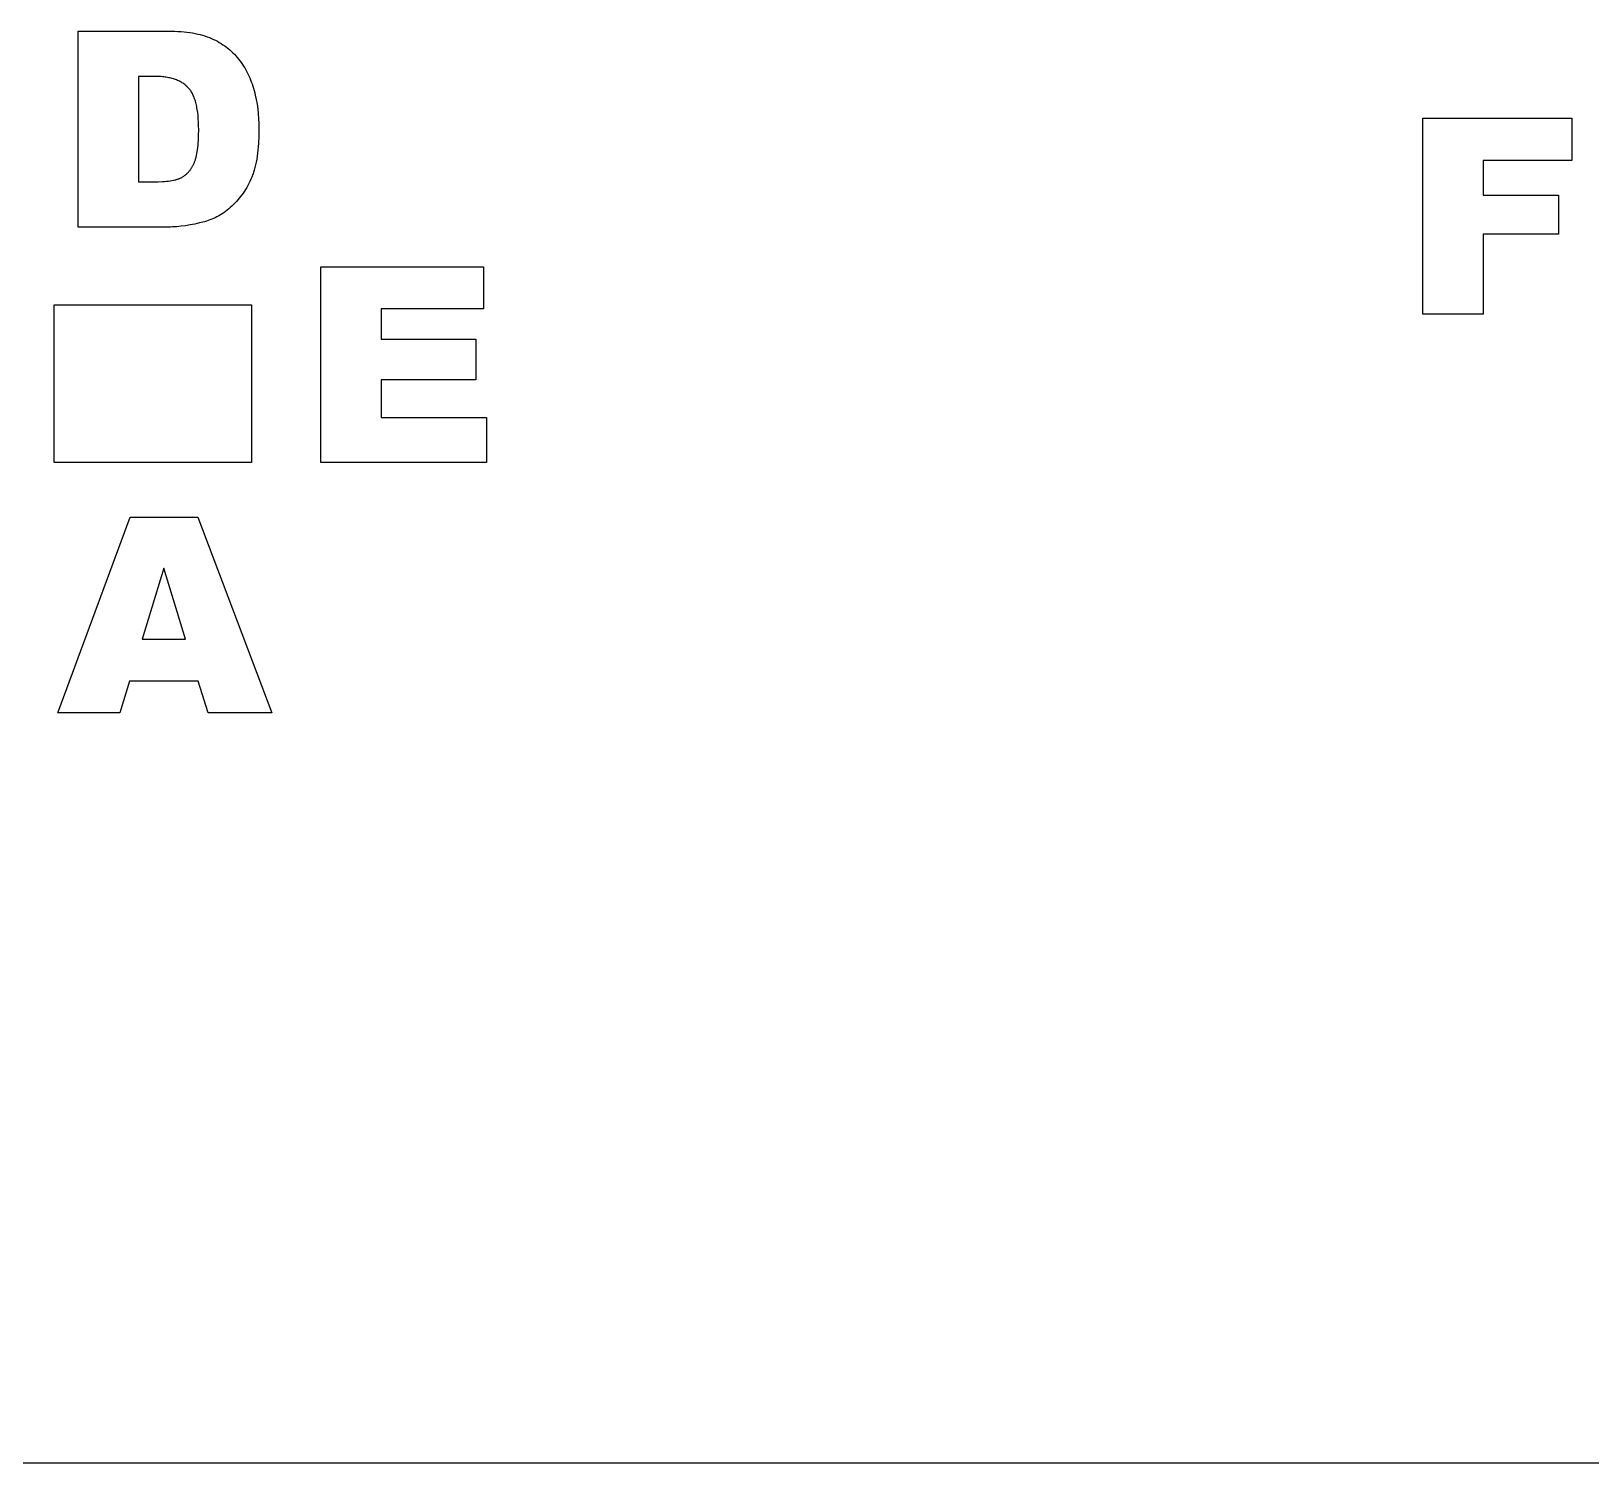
# Model space of a CAD drawing. Header units: millimetres. Extents: x 3578 to 3719, y 1283 to 1373.
# Drawn here: x 3637.46 to 3676.97, y 1289.02 to 1325.29 of the extents above; entities that cross this region are included whole.
import ezdxf

# ---------------------------------------------------------------- set-up
doc = ezdxf.new("R2010")
doc.units = ezdxf.units.MM
doc.header["$MEASUREMENT"] = 0
for name, color, linetype, true_color in [('Laser$LaserCut1', 1, 'Continuous', 0xff0000), ('Laser$LaserCut2', 3, 'Continuous', 0x00ff00), ('Laser$LaserEngrave', 4, 'Continuous', 0x00ffff)]:
    doc.layers.add(name, color=color, linetype=linetype, true_color=true_color)

msp = doc.modelspace()

# ---------------------------------------------------------------- linework, layer by layer
at = {"layer": 'Laser$LaserCut1'}
msp.add_lwpolyline([(3611.476, 1289.018), (3677.449, 1289.018)], dxfattribs=at)
at = {"layer": 'Laser$LaserCut2'}
for points in [[(3638.041, 1314.359), (3638.042, 1318.359)], [(3638.042, 1318.359), (3643.042, 1318.358)], [(3643.042, 1318.358), (3643.041, 1314.358)], [(3643.041, 1314.358), (3638.041, 1314.359)]]:
    msp.add_lwpolyline(points, dxfattribs=at)
at = {"layer": 'Laser$LaserEngrave'}
for points in [[(3638.648, 1320.327), (3638.648, 1325.289)], [(3638.648, 1325.289), (3640.933, 1325.289)], [(3640.933, 1325.289), (3641.016, 1325.288), (3641.097, 1325.286), (3641.177, 1325.282), (3641.254, 1325.277), (3641.33, 1325.271), (3641.403, 1325.263), (3641.474, 1325.254), (3641.543, 1325.243), (3641.611, 1325.231), (3641.676, 1325.217), (3641.739, 1325.202), (3641.8, 1325.186), (3641.859, 1325.168), (3641.916, 1325.149), (3641.971, 1325.128), (3641.998, 1325.117), (3642.024, 1325.106)], [(3642.024, 1325.106), (3642.076, 1325.082), (3642.126, 1325.058), (3642.175, 1325.032), (3642.223, 1325.005), (3642.27, 1324.976), (3642.316, 1324.947), (3642.361, 1324.916), (3642.404, 1324.883), (3642.447, 1324.85), (3642.488, 1324.815), (3642.528, 1324.779), (3642.567, 1324.742), (3642.605, 1324.704), (3642.642, 1324.664), (3642.677, 1324.624), (3642.712, 1324.581)], [(3642.712, 1324.581), (3642.745, 1324.538), (3642.777, 1324.494), (3642.808, 1324.449), (3642.838, 1324.404), (3642.867, 1324.357), (3642.895, 1324.309), (3642.921, 1324.261), (3642.946, 1324.212), (3642.97, 1324.162), (3642.993, 1324.111), (3643.015, 1324.059), (3643.035, 1324.006), (3643.055, 1323.952), (3643.073, 1323.898), (3643.09, 1323.842), (3643.106, 1323.786)], [(3640.566, 1324.144), (3640.175, 1324.144)], [(3640.175, 1324.144), (3640.175, 1321.472)], [(3641.438, 1323.857), (3641.43, 1323.866), (3641.422, 1323.874), (3641.413, 1323.883), (3641.404, 1323.892), (3641.395, 1323.9), (3641.386, 1323.908), (3641.377, 1323.916), (3641.367, 1323.924), (3641.348, 1323.939), (3641.328, 1323.954), (3641.307, 1323.969), (3641.285, 1323.982), (3641.263, 1323.996), (3641.24, 1324.008), (3641.217, 1324.02), (3641.192, 1324.032), (3641.167, 1324.043), (3641.142, 1324.053), (3641.116, 1324.063), (3641.089, 1324.072), (3641.061, 1324.081), (3641.033, 1324.089), (3641.004, 1324.096), (3640.974, 1324.103), (3640.944, 1324.11), (3640.913, 1324.116), (3640.881, 1324.121), (3640.849, 1324.126), (3640.816, 1324.13), (3640.782, 1324.134), (3640.748, 1324.137), (3640.713, 1324.139), (3640.641, 1324.143), (3640.566, 1324.144)], [(3641.701, 1322.793), (3641.7, 1322.888), (3641.697, 1322.98), (3641.692, 1323.067), (3641.685, 1323.151), (3641.676, 1323.231), (3641.664, 1323.307), (3641.658, 1323.343), (3641.651, 1323.379), (3641.644, 1323.414), (3641.636, 1323.447), (3641.627, 1323.48), (3641.618, 1323.512), (3641.609, 1323.543), (3641.599, 1323.573), (3641.588, 1323.602), (3641.577, 1323.63), (3641.565, 1323.657), (3641.553, 1323.683), (3641.541, 1323.708), (3641.528, 1323.732), (3641.514, 1323.755), (3641.507, 1323.766), (3641.5, 1323.777), (3641.493, 1323.788), (3641.485, 1323.799), (3641.478, 1323.809), (3641.47, 1323.819), (3641.462, 1323.829), (3641.455, 1323.838), (3641.446, 1323.848), (3641.438, 1323.857)], [(3643.106, 1323.786), (3643.121, 1323.729), (3643.134, 1323.672), (3643.159, 1323.556), (3643.18, 1323.438), (3643.197, 1323.319), (3643.211, 1323.198), (3643.22, 1323.075), (3643.226, 1322.951), (3643.228, 1322.825)], [(3672.717, 1318.121), (3672.717, 1323.083)], [(3672.717, 1323.083), (3676.496, 1323.083)], [(3676.496, 1323.083), (3676.496, 1322.014)], [(3641.584, 1321.944), (3641.591, 1321.96), (3641.598, 1321.978), (3641.605, 1321.996), (3641.611, 1322.014), (3641.617, 1322.033), (3641.624, 1322.053), (3641.629, 1322.074), (3641.635, 1322.095), (3641.646, 1322.139), (3641.655, 1322.186), (3641.664, 1322.235), (3641.672, 1322.287), (3641.679, 1322.341), (3641.685, 1322.398), (3641.69, 1322.458), (3641.694, 1322.52), (3641.699, 1322.651), (3641.701, 1322.793)], [(3643.228, 1322.825), (3643.225, 1322.631), (3643.217, 1322.449), (3643.21, 1322.362), (3643.203, 1322.278), (3643.193, 1322.197), (3643.183, 1322.119), (3643.171, 1322.043), (3643.157, 1321.97), (3643.142, 1321.9), (3643.126, 1321.833), (3643.108, 1321.768), (3643.089, 1321.706), (3643.079, 1321.677), (3643.068, 1321.647), (3643.058, 1321.619), (3643.046, 1321.591)], [(3641.258, 1321.577), (3641.271, 1321.584), (3641.284, 1321.591), (3641.296, 1321.598), (3641.309, 1321.606), (3641.321, 1321.614), (3641.333, 1321.622), (3641.345, 1321.63), (3641.356, 1321.639), (3641.368, 1321.648), (3641.379, 1321.658), (3641.39, 1321.668), (3641.401, 1321.678), (3641.412, 1321.688), (3641.423, 1321.699), (3641.433, 1321.71), (3641.443, 1321.721), (3641.453, 1321.733), (3641.463, 1321.745), (3641.473, 1321.757), (3641.483, 1321.769), (3641.492, 1321.782), (3641.501, 1321.795), (3641.51, 1321.809), (3641.519, 1321.823), (3641.528, 1321.837), (3641.536, 1321.851), (3641.545, 1321.866), (3641.553, 1321.881), (3641.568, 1321.912), (3641.584, 1321.944)], [(3676.496, 1322.014), (3674.244, 1322.014)], [(3674.244, 1322.014), (3674.244, 1321.136)], [(3640.175, 1321.472), (3640.559, 1321.472)], [(3640.559, 1321.472), (3640.677, 1321.474), (3640.787, 1321.478), (3640.838, 1321.482), (3640.888, 1321.487), (3640.935, 1321.492), (3640.98, 1321.498), (3641.022, 1321.505), (3641.063, 1321.513), (3641.101, 1321.522), (3641.119, 1321.526), (3641.137, 1321.531), (3641.154, 1321.536), (3641.17, 1321.541), (3641.186, 1321.547), (3641.202, 1321.552), (3641.217, 1321.558), (3641.231, 1321.564), (3641.245, 1321.57), (3641.258, 1321.577)], [(3643.046, 1321.591), (3643.023, 1321.537), (3642.999, 1321.484), (3642.973, 1321.432), (3642.947, 1321.381), (3642.919, 1321.331), (3642.89, 1321.282), (3642.861, 1321.235), (3642.83, 1321.188), (3642.798, 1321.143), (3642.764, 1321.099), (3642.73, 1321.056), (3642.695, 1321.014), (3642.658, 1320.973), (3642.621, 1320.933), (3642.582, 1320.894), (3642.542, 1320.857)], [(3674.244, 1321.136), (3676.153, 1321.136)], [(3676.153, 1321.136), (3676.153, 1320.144)], [(3642.542, 1320.857), (3642.502, 1320.821), (3642.461, 1320.786), (3642.42, 1320.753), (3642.378, 1320.721), (3642.336, 1320.691), (3642.294, 1320.663), (3642.251, 1320.636), (3642.208, 1320.61), (3642.164, 1320.586), (3642.121, 1320.564), (3642.076, 1320.543), (3642.032, 1320.524), (3641.987, 1320.506), (3641.942, 1320.49), (3641.896, 1320.475), (3641.85, 1320.462)], [(3640.933, 1320.327), (3638.648, 1320.327)], [(3641.85, 1320.462), (3641.725, 1320.431), (3641.603, 1320.403), (3641.483, 1320.38), (3641.367, 1320.361), (3641.254, 1320.346), (3641.199, 1320.34), (3641.144, 1320.335), (3641.09, 1320.332), (3641.037, 1320.329), (3640.984, 1320.327), (3640.933, 1320.327)], [(3676.153, 1320.144), (3674.244, 1320.144)], [(3674.244, 1320.144), (3674.244, 1318.121)], [(3644.795, 1314.358), (3644.795, 1319.32)], [(3644.795, 1319.32), (3648.917, 1319.32)], [(3648.917, 1319.32), (3648.917, 1318.251)], [(3648.917, 1318.251), (3646.322, 1318.251)], [(3646.322, 1318.251), (3646.322, 1317.488)], [(3674.244, 1318.121), (3672.717, 1318.121)], [(3646.322, 1317.488), (3648.726, 1317.488)], [(3648.726, 1317.488), (3648.726, 1316.458)], [(3648.726, 1316.458), (3646.322, 1316.458)], [(3646.322, 1316.458), (3646.322, 1315.503)], [(3646.322, 1315.503), (3648.993, 1315.503)], [(3648.993, 1315.503), (3648.993, 1314.358)], [(3648.993, 1314.358), (3644.795, 1314.358)], [(3638.132, 1308.018), (3639.968, 1312.98)], [(3639.968, 1312.98), (3641.678, 1312.98)], [(3641.678, 1312.98), (3643.551, 1308.018)], [(3640.822, 1311.685), (3640.273, 1309.889)], [(3641.363, 1309.889), (3640.822, 1311.685)], [(3640.273, 1309.889), (3641.363, 1309.889)], [(3639.946, 1308.82), (3639.701, 1308.018)], [(3641.691, 1308.82), (3639.946, 1308.82)], [(3641.942, 1308.018), (3641.691, 1308.82)], [(3639.701, 1308.018), (3638.132, 1308.018)], [(3643.551, 1308.018), (3641.942, 1308.018)]]:
    msp.add_lwpolyline(points, dxfattribs=at)

doc.saveas('drawing.dxf')
